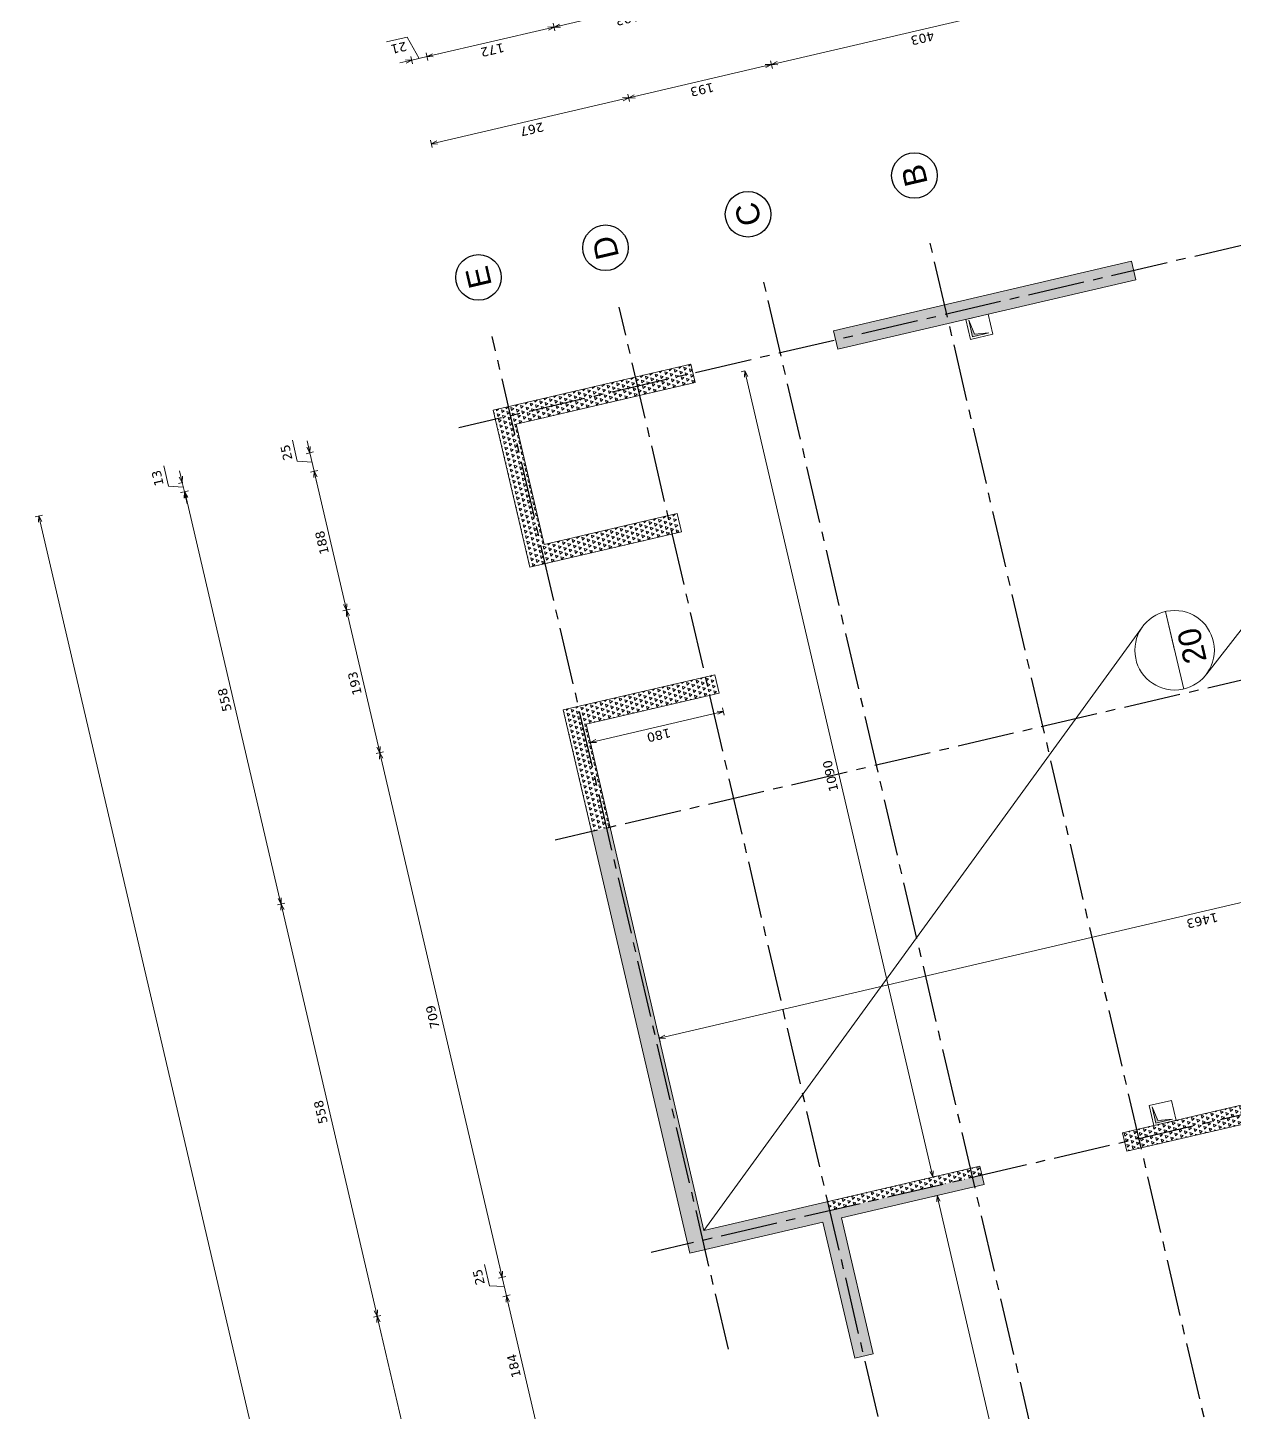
# Model space of a CAD drawing. Header units: metres. Extents: x -49 to 867749, y -579737 to 170817.
# Drawn here: x 867650.87 to 867666.76, y -409142.37 to -409124.14 of the extents above; entities that cross this region are included whole.
import ezdxf
from ezdxf.enums import TextEntityAlignment as Align

# ---------------------------------------------------------------- set-up
doc = ezdxf.new("R2010")
doc.units = ezdxf.units.M
doc.header["$MEASUREMENT"] = 0
doc.header["$PDMODE"] = 3
doc.header["$PDSIZE"] = 0.1
doc.linetypes.add('AXES2', pattern=[1.125, 0.75, -0.125, 0.125, -0.125])
doc.layers.add('00-AXE-0.00', color=14, linetype='AXES2')
for name, color, linetype, lineweight in [('ACSP - Bois', 47, 'Continuous', 18), ('ACSP - Cotes', 7, 'Continuous', 18), ('ACSP - Trémie', 7, 'Continuous', 18)]:
    doc.layers.add(name, color=color, linetype=linetype, lineweight=lineweight)
doc.styles.add('ARIAL', font='arial.ttf')
doc.styles.add('COT', font='verdana.ttf')
doc.styles.get("Standard").update_dxf_attribs({"font": 'arial.ttf'})
doc.dimstyles.new('COT50', dxfattribs={"dimtxt": 0.12, "dimasz": 0.08, "dimexe": 0.05, "dimexo": 0, "dimgap": 0.05, "dimtad": 1, "dimdec": 0, "dimlfac": 100, "dimzin": 0, "dimdsep": 46, "dimtxsty": 'COT', "dimblk": 'OPEN30', "dimcen": 0.04, "dimdle": 0.05, "dimclrd": 256, "dimclre": 256, "dimclrt": 6, "dimadec": 0, "dimazin": 0, "dimtm": 1e-09, "dimtfac": 1, "dimtdec": 0, "dimtmove": 1, "dimatfit": 0, "dimldrblk": 'OPEN30', "dimfxl": 0.05, "dimfxlon": 1, "dimtolj": 1, "dimtzin": 0, "dimlwd": -1, "dimlwe": -1, "dimarcsym": 0})
pattern_1 = [(163.12127, (867681.439166, -409279.77419), (-0.054743143, -0.05126586), [0.0375, -0.0375]), (223.12127, (867681.439166, -409279.77419), (0.017025965, -0.073041882), [0.0375, -0.0375]), (103.12127, (867681.411794, -409279.799823), (-0.071769108, 0.021776023), [0.0375, -0.0375])]

# ---------------------------------------------------------------- blocks, each defined once
blk = doc.blocks.new('_Open30')
at = {"color": 0, "linetype": 'ByBlock', "lineweight": -2}
for p, q in [((-1, 0.27), (0, 0)), ((0, 0), (-1, -0.27)), ((0, 0), (-1, 0))]:
    blk.add_line(p, q, dxfattribs=at)
blk = doc.blocks.new('*D548')
at = {"layer": 'ACSP - Cotes', "transparency": 16777216}
for p, q in [((867666.455, -409123.224), (867666.477, -409123.322)), ((867666.388, -409123.291), (867664.664, -409123.693)), ((867664.598, -409123.76), (867664.575, -409123.662))]:
    blk.add_line(p, q, dxfattribs=at)
at = {"layer": 'Defpoints', "color": 0, "transparency": 16777216}
for p in [(867666.378, -409122.896), (867664.586, -409123.711), (867665.403, -409127.216)]:
    blk.add_point(p, dxfattribs=at)
at = {"layer": 'ACSP - Cotes', "transparency": 16777216, "xscale": 0.08, "yscale": 0.08, "zscale": 0.08}
for p, rotation in [((867666.466, -409123.273), 13.12127038304243), ((867664.586, -409123.711), 193.1212703830424)]:
    blk.add_blockref('_Open30', p, dxfattribs=dict(at, rotation=rotation))
at = {"layer": 'ACSP - Cotes', "color": 6, "transparency": 16777216, "insert": (867665.552, -409123.602), "char_height": 0.12, "attachment_point": 5, "rotation": 193.1213, "style": 'COT'}
blk.add_mtext('\\A1;193', dxfattribs=at)
blk = doc.blocks.new('*D578')
at = {"layer": 'ACSP - Cotes', "transparency": 16777216}
for p, q in [((867664.509, -409123.729), (867660.74, -409124.608)), ((867664.598, -409123.76), (867664.575, -409123.662)), ((867660.673, -409124.675), (867660.65, -409124.577))]:
    blk.add_line(p, q, dxfattribs=at)
at = {"layer": 'Defpoints', "color": 0, "transparency": 16777216}
for p in [(867660.662, -409124.626), (867665.403, -409127.216), (867661.479, -409128.131)]:
    blk.add_point(p, dxfattribs=at)
at = {"layer": 'ACSP - Cotes', "transparency": 16777216, "xscale": 0.08, "yscale": 0.08, "zscale": 0.08}
for p, rotation in [((867664.586, -409123.711), 13.12127038304243), ((867660.662, -409124.626), 193.1212703830424)]:
    blk.add_blockref('_Open30', p, dxfattribs=dict(at, rotation=rotation))
at = {"layer": 'ACSP - Cotes', "color": 6, "transparency": 16777216, "insert": (867662.65, -409124.278), "char_height": 0.12, "attachment_point": 5, "rotation": 193.1213, "style": 'COT'}
blk.add_mtext('\\A1;403', dxfattribs=at)
blk = doc.blocks.new('*D579')
at = {"layer": 'ACSP - Cotes', "transparency": 16777216}
for p, q in [((867660.584, -409124.644), (867658.86, -409125.046)), ((867660.673, -409124.675), (867660.65, -409124.577)), ((867658.793, -409125.113), (867658.771, -409125.015))]:
    blk.add_line(p, q, dxfattribs=at)
at = {"layer": 'Defpoints', "color": 0, "transparency": 16777216}
for p in [(867658.782, -409125.064), (867661.479, -409128.131), (867659.599, -409128.569)]:
    blk.add_point(p, dxfattribs=at)
at = {"layer": 'ACSP - Cotes', "transparency": 16777216, "xscale": 0.08, "yscale": 0.08, "zscale": 0.08}
for p, rotation in [((867660.662, -409124.626), 13.12127038304243), ((867658.782, -409125.064), 193.1212703830424)]:
    blk.add_blockref('_Open30', p, dxfattribs=dict(at, rotation=rotation))
at = {"layer": 'ACSP - Cotes', "color": 6, "transparency": 16777216, "insert": (867659.747, -409124.955), "char_height": 0.12, "attachment_point": 5, "rotation": 193.1213, "style": 'COT'}
blk.add_mtext('\\A1;193', dxfattribs=at)
blk = doc.blocks.new('*D580')
at = {"layer": 'ACSP - Cotes', "transparency": 16777216}
for p, q in [((867658.704, -409125.082), (867656.26, -409125.652)), ((867658.793, -409125.113), (867658.771, -409125.015)), ((867656.193, -409125.719), (867656.17, -409125.622))]:
    blk.add_line(p, q, dxfattribs=at)
at = {"layer": 'Defpoints', "color": 0, "transparency": 16777216}
for p in [(867656.182, -409125.67), (867659.599, -409128.569), (867656.999, -409129.175)]:
    blk.add_point(p, dxfattribs=at)
at = {"layer": 'ACSP - Cotes', "transparency": 16777216, "xscale": 0.08, "yscale": 0.08, "zscale": 0.08}
for p, rotation in [((867658.782, -409125.064), 13.12127038304243), ((867656.182, -409125.67), 193.1212703830424)]:
    blk.add_blockref('_Open30', p, dxfattribs=dict(at, rotation=rotation))
at = {"layer": 'ACSP - Cotes', "color": 6, "transparency": 16777216, "insert": (867657.507, -409125.477), "char_height": 0.12, "attachment_point": 5, "rotation": 193.1213, "style": 'COT'}
blk.add_mtext('\\A1;267', dxfattribs=at)
blk = doc.blocks.new('*D581')
at = {"layer": 'ACSP - Cotes', "transparency": 16777216}
for p, q in [((867669.394, -409121.428), (867669.382, -409121.379)), ((867669.316, -409121.446), (867661.945, -409123.164)), ((867661.879, -409123.231), (867661.856, -409123.134))]:
    blk.add_line(p, q, dxfattribs=at)
at = {"layer": 'Defpoints', "color": 0, "transparency": 16777216}
for p in [(867669.394, -409121.428), (867661.868, -409123.182), (867662.726, -409126.865)]:
    blk.add_point(p, dxfattribs=at)
at = {"layer": 'ACSP - Cotes', "transparency": 16777216, "xscale": 0.08, "yscale": 0.08, "zscale": 0.08}
for p, rotation in [((867669.394, -409121.428), 13.12127038304243), ((867661.868, -409123.182), 193.1212703830424)]:
    blk.add_blockref('_Open30', p, dxfattribs=dict(at, rotation=rotation))
at = {"layer": 'ACSP - Cotes', "color": 6, "transparency": 16777216, "insert": (867665.656, -409122.415), "char_height": 0.12, "attachment_point": 5, "rotation": 193.1213, "style": 'COT'}
blk.add_mtext('\\A1;773', dxfattribs=at)
blk = doc.blocks.new('*D582')
at = {"layer": 'ACSP - Cotes', "transparency": 16777216}
for p, q in [((867661.79, -409123.201), (867659.754, -409123.675)), ((867661.879, -409123.231), (867661.856, -409123.134)), ((867659.688, -409123.742), (867659.665, -409123.645))]:
    blk.add_line(p, q, dxfattribs=at)
at = {"layer": 'Defpoints', "color": 0, "transparency": 16777216}
for p in [(867659.676, -409123.693), (867662.726, -409126.865), (867660.535, -409127.376)]:
    blk.add_point(p, dxfattribs=at)
at = {"layer": 'ACSP - Cotes', "transparency": 16777216, "xscale": 0.08, "yscale": 0.08, "zscale": 0.08}
for p, rotation in [((867661.868, -409123.182), 13.12127038304243), ((867659.676, -409123.693), 193.1212703830424)]:
    blk.add_blockref('_Open30', p, dxfattribs=dict(at, rotation=rotation))
at = {"layer": 'ACSP - Cotes', "color": 6, "transparency": 16777216, "insert": (867660.797, -409123.547), "char_height": 0.12, "attachment_point": 5, "rotation": 193.1213, "style": 'COT'}
blk.add_mtext('\\A1;225', dxfattribs=at)
blk = doc.blocks.new('*D583')
at = {"layer": 'ACSP - Cotes', "transparency": 16777216}
for p, q in [((867659.598, -409123.711), (867657.876, -409124.113)), ((867659.688, -409123.742), (867659.665, -409123.645)), ((867657.81, -409124.18), (867657.787, -409124.082))]:
    blk.add_line(p, q, dxfattribs=at)
at = {"layer": 'Defpoints', "color": 0, "transparency": 16777216}
for p in [(867657.799, -409124.131), (867660.535, -409127.376), (867658.658, -409127.818)]:
    blk.add_point(p, dxfattribs=at)
at = {"layer": 'ACSP - Cotes', "transparency": 16777216, "xscale": 0.08, "yscale": 0.08, "zscale": 0.08}
for p, rotation in [((867659.676, -409123.693), 13.12127038304243), ((867657.799, -409124.131), 193.1212703830424)]:
    blk.add_blockref('_Open30', p, dxfattribs=dict(at, rotation=rotation))
at = {"layer": 'ACSP - Cotes', "color": 6, "transparency": 16777216, "insert": (867658.763, -409124.022), "char_height": 0.12, "attachment_point": 5, "rotation": 193.1213, "style": 'COT'}
blk.add_mtext('\\A1;193', dxfattribs=at)
blk = doc.blocks.new('*D584')
at = {"layer": 'ACSP - Cotes', "transparency": 16777216}
for p, q in [((867657.721, -409124.149), (867656.204, -409124.503)), ((867657.81, -409124.18), (867657.787, -409124.082)), ((867656.137, -409124.57), (867656.114, -409124.472))]:
    blk.add_line(p, q, dxfattribs=at)
at = {"layer": 'Defpoints', "color": 0, "transparency": 16777216}
for p in [(867656.126, -409124.521), (867658.658, -409127.818), (867656.985, -409128.208)]:
    blk.add_point(p, dxfattribs=at)
at = {"layer": 'ACSP - Cotes', "transparency": 16777216, "xscale": 0.08, "yscale": 0.08, "zscale": 0.08}
for p, rotation in [((867657.799, -409124.131), 13.12127038304243), ((867656.126, -409124.521), 193.1212703830424)]:
    blk.add_blockref('_Open30', p, dxfattribs=dict(at, rotation=rotation))
at = {"layer": 'ACSP - Cotes', "color": 6, "transparency": 16777216, "insert": (867656.987, -409124.434), "char_height": 0.12, "attachment_point": 5, "rotation": 193.1213, "style": 'COT'}
blk.add_mtext('\\A1;172', dxfattribs=at)
blk = doc.blocks.new('*D585')
at = {"layer": 'ACSP - Cotes', "transparency": 16777216}
for p, q in [((867655.865, -409124.265), (867655.593, -409124.328)), ((867656.025, -409124.544), (867655.865, -409124.265)), ((867655.936, -409124.616), (867655.913, -409124.519)), ((867656.126, -409124.521), (867655.925, -409124.568)), ((867656.126, -409124.521), (867655.925, -409124.568)), ((867656.137, -409124.57), (867656.114, -409124.472)), ((867656.204, -409124.503), (867656.282, -409124.485)), ((867655.847, -409124.586), (867655.769, -409124.604))]:
    blk.add_line(p, q, dxfattribs=at)
at = {"layer": 'Defpoints', "color": 0, "transparency": 16777216}
for p in [(867655.925, -409124.568), (867656.985, -409128.208), (867656.999, -409129.175)]:
    blk.add_point(p, dxfattribs=at)
at = {"layer": 'ACSP - Cotes', "transparency": 16777216, "xscale": 0.08, "yscale": 0.08, "zscale": 0.08}
for p, rotation in [((867656.126, -409124.521), 193.1212703830424), ((867655.925, -409124.568), 13.12127038304243)]:
    blk.add_blockref('_Open30', p, dxfattribs=dict(at, rotation=rotation))
at = {"layer": 'ACSP - Cotes', "color": 6, "transparency": 16777216, "insert": (867655.754, -409124.405), "char_height": 0.12, "attachment_point": 5, "rotation": 193.1213, "style": 'COT'}
blk.add_mtext('\\A1;21', dxfattribs=at)
blk = doc.blocks.new('*D589')
at = {"layer": 'ACSP - Cotes', "transparency": 16777216}
for p, q in [((867657.639, -409142.621), (867657.541, -409142.644)), ((867658.471, -409146.411), (867657.608, -409142.711)), ((867658.538, -409146.478), (867658.44, -409146.501))]:
    blk.add_line(p, q, dxfattribs=at)
at = {"layer": 'Defpoints', "color": 0, "transparency": 16777216}
for p in [(867661.757, -409141.661), (867657.59, -409142.633), (867662.656, -409145.518)]:
    blk.add_point(p, dxfattribs=at)
at = {"layer": 'ACSP - Cotes', "transparency": 16777216, "xscale": 0.08, "yscale": 0.08, "zscale": 0.08}
for p, rotation in [((867657.59, -409142.633), 103.1212703794849), ((867658.489, -409146.489), 283.1212703794849)]:
    blk.add_blockref('_Open30', p, dxfattribs=dict(at, rotation=rotation))
at = {"layer": 'ACSP - Cotes', "color": 6, "transparency": 16777216, "insert": (867657.93, -409144.586), "char_height": 0.12, "attachment_point": 5, "rotation": 103.1213, "style": 'COT'}
blk.add_mtext('\\A1;396', dxfattribs=at)
blk = doc.blocks.new('*D590')
at = {"layer": 'ACSP - Cotes', "transparency": 16777216}
for p, q in [((867657.221, -409140.829), (867657.124, -409140.852)), ((867657.572, -409142.555), (867657.19, -409140.919)), ((867657.639, -409142.621), (867657.541, -409142.644))]:
    blk.add_line(p, q, dxfattribs=at)
at = {"layer": 'Defpoints', "color": 0, "transparency": 16777216}
for p in [(867661.339, -409139.869), (867657.172, -409140.841), (867661.757, -409141.661)]:
    blk.add_point(p, dxfattribs=at)
at = {"layer": 'ACSP - Cotes', "transparency": 16777216, "xscale": 0.08, "yscale": 0.08, "zscale": 0.08}
for p, rotation in [((867657.172, -409140.841), 103.1212703794849), ((867657.59, -409142.633), 283.1212703794849)]:
    blk.add_blockref('_Open30', p, dxfattribs=dict(at, rotation=rotation))
at = {"layer": 'ACSP - Cotes', "color": 6, "transparency": 16777216, "insert": (867657.271, -409141.762), "char_height": 0.12, "attachment_point": 5, "rotation": 103.1213, "style": 'COT'}
blk.add_mtext('\\A1;184', dxfattribs=at)
blk = doc.blocks.new('*D591')
at = {"layer": 'ACSP - Cotes', "transparency": 16777216}
for p, q in [((867656.949, -409140.707), (867656.884, -409140.429)), ((867657.164, -409140.586), (867657.067, -409140.609)), ((867657.097, -409140.519), (867657.079, -409140.441)), ((867657.144, -409140.719), (867656.949, -409140.707)), ((867657.172, -409140.841), (867657.116, -409140.597)), ((867657.172, -409140.841), (867657.116, -409140.597)), ((867657.221, -409140.829), (867657.124, -409140.852)), ((867657.19, -409140.919), (867657.209, -409140.996))]:
    blk.add_line(p, q, dxfattribs=at)
at = {"layer": 'Defpoints', "color": 0, "transparency": 16777216}
for p in [(867659.773, -409139.978), (867661.339, -409139.869), (867657.116, -409140.597)]:
    blk.add_point(p, dxfattribs=at)
at = {"layer": 'ACSP - Cotes', "transparency": 16777216, "xscale": 0.08, "yscale": 0.08, "zscale": 0.08}
for p, rotation in [((867657.116, -409140.597), 283.1212703794849), ((867657.172, -409140.841), 103.1212703794849)]:
    blk.add_blockref('_Open30', p, dxfattribs=dict(at, rotation=rotation))
at = {"layer": 'ACSP - Cotes', "color": 6, "transparency": 16777216, "insert": (867656.807, -409140.593), "char_height": 0.12, "attachment_point": 5, "rotation": 103.1213, "style": 'COT'}
blk.add_mtext('\\A1;25', dxfattribs=at)
blk = doc.blocks.new('*D592')
at = {"layer": 'ACSP - Cotes', "transparency": 16777216}
for p, q in [((867655.554, -409133.677), (867655.456, -409133.7)), ((867657.097, -409140.519), (867655.523, -409133.766)), ((867657.164, -409140.586), (867657.067, -409140.609))]:
    blk.add_line(p, q, dxfattribs=at)
at = {"layer": 'Defpoints', "color": 0, "transparency": 16777216}
for p in [(867657.919, -409133.125), (867655.505, -409133.688), (867659.773, -409139.978)]:
    blk.add_point(p, dxfattribs=at)
at = {"layer": 'ACSP - Cotes', "transparency": 16777216, "xscale": 0.08, "yscale": 0.08, "zscale": 0.08}
for p, rotation in [((867655.505, -409133.688), 103.1212703794849), ((867657.116, -409140.597), 283.1212703794849)]:
    blk.add_blockref('_Open30', p, dxfattribs=dict(at, rotation=rotation))
at = {"layer": 'ACSP - Cotes', "color": 6, "transparency": 16777216, "insert": (867656.201, -409137.168), "char_height": 0.12, "attachment_point": 5, "rotation": 103.1213, "style": 'COT'}
blk.add_mtext('\\A1;709', dxfattribs=at)
blk = doc.blocks.new('*D593')
at = {"layer": 'ACSP - Cotes', "transparency": 16777216}
for p, q in [((867655.116, -409131.797), (867655.018, -409131.82)), ((867655.487, -409133.61), (867655.085, -409131.886)), ((867655.554, -409133.677), (867655.456, -409133.7))]:
    blk.add_line(p, q, dxfattribs=at)
at = {"layer": 'Defpoints', "color": 0, "transparency": 16777216}
for p in [(867657.481, -409131.246), (867655.067, -409131.809), (867657.919, -409133.125)]:
    blk.add_point(p, dxfattribs=at)
at = {"layer": 'ACSP - Cotes', "transparency": 16777216, "xscale": 0.08, "yscale": 0.08, "zscale": 0.08}
for p, rotation in [((867655.067, -409131.809), 103.1212703794849), ((867655.505, -409133.688), 283.1212703794849)]:
    blk.add_blockref('_Open30', p, dxfattribs=dict(at, rotation=rotation))
at = {"layer": 'ACSP - Cotes', "color": 6, "transparency": 16777216, "insert": (867655.176, -409132.774), "char_height": 0.12, "attachment_point": 5, "rotation": 103.1213, "style": 'COT'}
blk.add_mtext('\\A1;193', dxfattribs=at)
blk = doc.blocks.new('*D594')
at = {"layer": 'ACSP - Cotes', "transparency": 16777216}
for p, q in [((867654.69, -409129.97), (867654.592, -409129.993)), ((867655.049, -409131.731), (867654.659, -409130.06)), ((867655.116, -409131.797), (867655.018, -409131.82))]:
    blk.add_line(p, q, dxfattribs=at)
at = {"layer": 'Defpoints', "color": 0, "transparency": 16777216}
for p in [(867657.299, -409129.362), (867654.641, -409129.982), (867657.481, -409131.246)]:
    blk.add_point(p, dxfattribs=at)
at = {"layer": 'ACSP - Cotes', "transparency": 16777216, "xscale": 0.08, "yscale": 0.08, "zscale": 0.08}
for p, rotation in [((867654.641, -409129.982), 103.1212703794849), ((867655.067, -409131.809), 283.1212703794849)]:
    blk.add_blockref('_Open30', p, dxfattribs=dict(at, rotation=rotation))
at = {"layer": 'ACSP - Cotes', "color": 6, "transparency": 16777216, "insert": (867654.744, -409130.921), "char_height": 0.12, "attachment_point": 5, "rotation": 103.1213, "style": 'COT'}
blk.add_mtext('\\A1;188', dxfattribs=at)
blk = doc.blocks.new('*D595')
at = {"layer": 'ACSP - Cotes', "transparency": 16777216}
for p, q in [((867654.417, -409129.848), (867654.353, -409129.57)), ((867654.566, -409129.66), (867654.548, -409129.582)), ((867654.633, -409129.727), (867654.536, -409129.75)), ((867654.641, -409129.982), (867654.584, -409129.738)), ((867654.641, -409129.982), (867654.584, -409129.738)), ((867654.613, -409129.86), (867654.417, -409129.848)), ((867654.69, -409129.97), (867654.592, -409129.993)), ((867654.659, -409130.06), (867654.677, -409130.138))]:
    blk.add_line(p, q, dxfattribs=at)
at = {"layer": 'Defpoints', "color": 0, "transparency": 16777216}
for p in [(867656.999, -409129.175), (867657.299, -409129.362), (867654.584, -409129.738)]:
    blk.add_point(p, dxfattribs=at)
at = {"layer": 'ACSP - Cotes', "transparency": 16777216, "xscale": 0.08, "yscale": 0.08, "zscale": 0.08}
for p, rotation in [((867654.584, -409129.738), 283.1212703794849), ((867654.641, -409129.982), 103.1212703794849)]:
    blk.add_blockref('_Open30', p, dxfattribs=dict(at, rotation=rotation))
at = {"layer": 'ACSP - Cotes', "color": 6, "transparency": 16777216, "insert": (867654.275, -409129.734), "char_height": 0.12, "attachment_point": 5, "rotation": 103.1213, "style": 'COT'}
blk.add_mtext('\\A1;25', dxfattribs=at)
blk = doc.blocks.new('*D602')
at = {"layer": 'ACSP - Cotes', "transparency": 16777216}
for p, q in [((867655.519, -409141.098), (867655.421, -409141.12)), ((867657.075, -409147.995), (867655.488, -409141.187)), ((867657.142, -409148.061), (867657.044, -409148.084))]:
    blk.add_line(p, q, dxfattribs=at)
at = {"layer": 'Defpoints', "color": 0, "transparency": 16777216}
for p in [(867659.078, -409140.268), (867655.47, -409141.109), (867661.911, -409146.949)]:
    blk.add_point(p, dxfattribs=at)
at = {"layer": 'ACSP - Cotes', "transparency": 16777216, "xscale": 0.08, "yscale": 0.08, "zscale": 0.08}
for p, rotation in [((867655.47, -409141.109), 103.1212703794849), ((867657.093, -409148.072), 283.1212703794849)]:
    blk.add_blockref('_Open30', p, dxfattribs=dict(at, rotation=rotation))
at = {"layer": 'ACSP - Cotes', "color": 6, "transparency": 16777216, "insert": (867656.173, -409144.616), "char_height": 0.12, "attachment_point": 5, "rotation": 103.1213, "style": 'COT'}
blk.add_mtext('\\A1;715', dxfattribs=at)
blk = doc.blocks.new('*D603')
at = {"layer": 'ACSP - Cotes', "transparency": 16777216}
for p, q in [((867654.253, -409135.668), (867654.156, -409135.691)), ((867655.452, -409141.031), (867654.222, -409135.758)), ((867655.519, -409141.098), (867655.421, -409141.12))]:
    blk.add_line(p, q, dxfattribs=at)
at = {"layer": 'Defpoints', "color": 0, "transparency": 16777216}
for p in [(867657.812, -409134.839), (867654.204, -409135.68), (867659.078, -409140.268)]:
    blk.add_point(p, dxfattribs=at)
at = {"layer": 'ACSP - Cotes', "transparency": 16777216, "xscale": 0.08, "yscale": 0.08, "zscale": 0.08}
for p, rotation in [((867654.204, -409135.68), 103.1212703794849), ((867655.47, -409141.109), 283.1212703794849)]:
    blk.add_blockref('_Open30', p, dxfattribs=dict(at, rotation=rotation))
at = {"layer": 'ACSP - Cotes', "color": 6, "transparency": 16777216, "insert": (867654.727, -409138.42), "char_height": 0.12, "attachment_point": 5, "rotation": 103.1213, "style": 'COT'}
blk.add_mtext('\\A1;558', dxfattribs=at)
blk = doc.blocks.new('*D604')
at = {"layer": 'ACSP - Cotes', "transparency": 16777216}
for p, q in [((867652.987, -409130.239), (867652.89, -409130.262)), ((867654.186, -409135.602), (867652.957, -409130.328)), ((867654.253, -409135.668), (867654.156, -409135.691))]:
    blk.add_line(p, q, dxfattribs=at)
at = {"layer": 'Defpoints', "color": 0, "transparency": 16777216}
for p in [(867656.546, -409129.409), (867652.939, -409130.25), (867657.812, -409134.839)]:
    blk.add_point(p, dxfattribs=at)
at = {"layer": 'ACSP - Cotes', "transparency": 16777216, "xscale": 0.08, "yscale": 0.08, "zscale": 0.08}
for p, rotation in [((867652.939, -409130.25), 103.1212703794849), ((867654.204, -409135.68), 283.1212703794849)]:
    blk.add_blockref('_Open30', p, dxfattribs=dict(at, rotation=rotation))
at = {"layer": 'ACSP - Cotes', "color": 6, "transparency": 16777216, "insert": (867653.462, -409132.991), "char_height": 0.12, "attachment_point": 5, "rotation": 103.1213, "style": 'COT'}
blk.add_mtext('\\A1;558', dxfattribs=at)
blk = doc.blocks.new('*D555')
at = {"layer": 'ACSP - Cotes', "transparency": 16777216}
for p, q in [((867650.966, -409130.582), (867651.063, -409130.559)), ((867664.61, -409188.894), (867651.033, -409130.648)), ((867664.579, -409188.983), (867664.677, -409188.961))]:
    blk.add_line(p, q, dxfattribs=at)
at = {"layer": 'Defpoints', "color": 0, "transparency": 16777216}
for p in [(867650.869, -409130.604), (867651.015, -409130.57), (867664.482, -409189.006)]:
    blk.add_point(p, dxfattribs=at)
at = {"layer": 'ACSP - Cotes', "transparency": 16777216, "xscale": 0.08, "yscale": 0.08, "zscale": 0.08}
for p, rotation in [((867651.015, -409130.57), 103.1212703830424), ((867664.628, -409188.972), 283.1212703830424)]:
    blk.add_blockref('_Open30', p, dxfattribs=dict(at, rotation=rotation))
at = {"layer": 'ACSP - Cotes', "color": 6, "transparency": 16777216, "insert": (867657.712, -409159.797), "char_height": 0.12, "attachment_point": 5, "rotation": 103.1213, "style": 'COT'}
blk.add_mtext('\\A1;5997', dxfattribs=at)
blk = doc.blocks.new('*D556')
at = {"layer": 'ACSP - Cotes', "transparency": 16777216}
for p, q in [((867652.721, -409130.179), (867652.659, -409129.911)), ((867652.884, -409130.052), (867652.866, -409129.975)), ((867652.916, -409130.191), (867652.721, -409130.179)), ((867652.91, -409130.129), (867652.854, -409130.142)), ((867652.931, -409130.252), (867652.902, -409130.13)), ((867652.931, -409130.252), (867652.902, -409130.13)), ((867652.939, -409130.25), (867652.882, -409130.263)), ((867652.949, -409130.33), (867652.967, -409130.408))]:
    blk.add_line(p, q, dxfattribs=at)
at = {"layer": 'Defpoints', "color": 0, "transparency": 16777216}
for p in [(867652.902, -409130.13), (867652.91, -409130.129), (867652.939, -409130.25)]:
    blk.add_point(p, dxfattribs=at)
at = {"layer": 'ACSP - Cotes', "transparency": 16777216, "xscale": 0.08, "yscale": 0.08, "zscale": 0.08}
for p, rotation in [((867652.902, -409130.13), 283.1212703830424), ((867652.931, -409130.252), 103.1212703830424)]:
    blk.add_blockref('_Open30', p, dxfattribs=dict(at, rotation=rotation))
at = {"layer": 'ACSP - Cotes', "color": 6, "transparency": 16777216, "insert": (867652.58, -409130.071), "char_height": 0.12, "attachment_point": 5, "rotation": 103.1213, "style": 'COT'}
blk.add_mtext('\\A1;13', dxfattribs=at)
blk = doc.blocks.new('*D615')
at = {"layer": 'ACSP - Cotes', "transparency": 16777216}
for p, q in [((867662.842, -409139.519), (867662.793, -409139.53)), ((867664.39, -409146.161), (867662.86, -409139.597)), ((867664.408, -409146.239), (867664.359, -409146.25))]:
    blk.add_line(p, q, dxfattribs=at)
at = {"layer": 'Defpoints', "color": 0, "transparency": 16777216}
for p in [(867662.842, -409139.519), (867662.842, -409139.519), (867664.408, -409146.239)]:
    blk.add_point(p, dxfattribs=at)
at = {"layer": 'ACSP - Cotes', "transparency": 16777216, "xscale": 0.08, "yscale": 0.08, "zscale": 0.08}
for p, rotation in [((867662.842, -409139.519), 103.1212703830424), ((867664.408, -409146.239), 283.1212703830424)]:
    blk.add_blockref('_Open30', p, dxfattribs=dict(at, rotation=rotation))
at = {"layer": 'ACSP - Cotes', "color": 6, "transparency": 16777216, "insert": (867663.515, -409142.905), "char_height": 0.12, "attachment_point": 5, "rotation": 103.1213, "style": 'COT'}
blk.add_mtext('\\A1;690', dxfattribs=at)
blk = doc.blocks.new('*D617')
at = {"layer": 'ACSP - Cotes', "transparency": 16777216}
for p, q in [((867660.311, -409128.66), (867660.263, -409128.671)), ((867662.768, -409139.198), (867660.329, -409128.738)), ((867662.786, -409139.275), (867662.834, -409139.264))]:
    blk.add_line(p, q, dxfattribs=at)
at = {"layer": 'Defpoints', "color": 0, "transparency": 16777216}
for p in [(867660.311, -409128.66), (867660.311, -409128.66), (867662.786, -409139.275)]:
    blk.add_point(p, dxfattribs=at)
at = {"layer": 'ACSP - Cotes', "transparency": 16777216, "xscale": 0.08, "yscale": 0.08, "zscale": 0.08}
for p, rotation in [((867660.311, -409128.66), 103.1212703830424), ((867662.786, -409139.275), 283.1212703830424)]:
    blk.add_blockref('_Open30', p, dxfattribs=dict(at, rotation=rotation))
at = {"layer": 'ACSP - Cotes', "color": 6, "transparency": 16777216, "insert": (867661.439, -409133.993), "char_height": 0.12, "attachment_point": 5, "rotation": 103.1213, "style": 'COT'}
blk.add_mtext('\\A1;1090', dxfattribs=at)
blk = doc.blocks.new('*D618')
at = {"layer": 'ACSP - Cotes', "transparency": 16777216}
for p, q in [((867659.262, -409137.43), (867673.354, -409134.145)), ((867673.443, -409134.176), (867673.42, -409134.078)), ((867659.195, -409137.497), (867659.172, -409137.399))]:
    blk.add_line(p, q, dxfattribs=at)
at = {"layer": 'Defpoints', "color": 0, "transparency": 16777216}
for p in [(867673.432, -409134.127), (867673.483, -409134.346), (867659.235, -409137.667)]:
    blk.add_point(p, dxfattribs=at)
at = {"layer": 'ACSP - Cotes', "transparency": 16777216, "xscale": 0.08, "yscale": 0.08, "zscale": 0.08}
for p, rotation in [((867673.432, -409134.127), 13.12127038304243), ((867659.184, -409137.448), 193.1212703830424)]:
    blk.add_blockref('_Open30', p, dxfattribs=dict(at, rotation=rotation))
at = {"layer": 'ACSP - Cotes', "color": 6, "transparency": 16777216, "insert": (867666.333, -409135.897), "char_height": 0.12, "attachment_point": 5, "rotation": 193.1213, "style": 'COT'}
blk.add_mtext('\\A1;1463', dxfattribs=at)
blk = doc.blocks.new('*D619')
at = {"layer": 'ACSP - Cotes', "transparency": 16777216}
for p, q in [((867660.017, -409133.095), (867660.04, -409133.192)), ((867658.354, -409133.534), (867659.951, -409133.161)), ((867658.264, -409133.503), (867658.287, -409133.601))]:
    blk.add_line(p, q, dxfattribs=at)
at = {"layer": 'Defpoints', "color": 0, "transparency": 16777216}
for p in [(867659.973, -409132.903), (867660.029, -409133.143), (867658.22, -409133.312)]:
    blk.add_point(p, dxfattribs=at)
at = {"layer": 'ACSP - Cotes', "transparency": 16777216, "xscale": 0.08, "yscale": 0.08, "zscale": 0.08}
for p, rotation in [((867660.029, -409133.143), 13.12127038304243), ((867658.276, -409133.552), 193.1212703830424)]:
    blk.add_blockref('_Open30', p, dxfattribs=dict(at, rotation=rotation))
at = {"layer": 'ACSP - Cotes', "color": 6, "transparency": 16777216, "insert": (867659.178, -409133.457), "char_height": 0.12, "attachment_point": 5, "rotation": 193.1213, "style": 'COT'}
blk.add_mtext('\\A1;180', dxfattribs=at)

msp = doc.modelspace()

# ---------------------------------------------------------------- hatches: boundary and pattern name
at = {"layer": 'ACSP - Bois'}
h = msp.add_hatch(dxfattribs=at)
h.set_pattern_fill('TRIANG', color=256, scale=0.2, style=0)
h.set_pattern_definition(pattern_1)
h.paths.add_polyline_path([(867661.535, -409128.375), (867661.479, -409128.131), (867665.403, -409127.216), (867665.46, -409127.46)])
h = msp.add_hatch(dxfattribs=at)
h.set_pattern_fill('TRIANG', color=256, scale=0.2, style=0)
h.set_pattern_definition(pattern_1)
h.paths.add_polyline_path([(867659.421, -409130.537), (867659.478, -409130.78), (867657.481, -409131.246), (867656.999, -409129.175), (867659.599, -409128.569), (867659.656, -409128.813), (867657.299, -409129.362), (867657.668, -409130.946)])
h = msp.add_hatch(dxfattribs=at)
h.set_pattern_fill('TRIANG', color=256, scale=0.2, style=0)
h.set_pattern_definition(pattern_1)
h.paths.add_polyline_path([(867659.793, -409132.689), (867659.85, -409132.932), (867659.973, -409132.903), (867659.916, -409132.66)])
h.paths.add_polyline_path([(867657.919, -409133.125), (867658.293, -409134.727), (867658.494, -409134.68), (867658.121, -409133.079)])
h.paths.add_polyline_path([(867658.121, -409133.079), (867658.494, -409134.68), (867658.536, -409134.67), (867658.22, -409133.312), (867659.85, -409132.932), (867659.793, -409132.689)])
h = msp.add_hatch(dxfattribs=at)
h.set_pattern_fill('TRIANG', color=256, scale=0.2, style=0)
h.set_pattern_definition(pattern_1)
h.paths.add_polyline_path([(867658.293, -409134.727), (867659.558, -409140.156), (867659.759, -409140.109), (867658.494, -409134.68)])
h = msp.add_hatch(dxfattribs=at)
h.set_pattern_fill('TRIANG', color=256, scale=0.2, style=0)
h.set_pattern_definition(pattern_1)
h.paths.add_polyline_path([(867659.558, -409140.156), (867659.587, -409140.278), (867659.788, -409140.231), (867659.759, -409140.109)])
h.paths.add_polyline_path([(867659.773, -409139.978), (867658.536, -409134.67), (867658.494, -409134.68), (867659.759, -409140.109), (867661.432, -409139.719), (867661.404, -409139.598)])
h = msp.add_hatch(dxfattribs=at)
h.set_pattern_fill('TRIANG', color=256, scale=0.2, style=0)
h.set_pattern_definition([(163.12127, (867581.125013, -409208.590356), (-0.054743143, -0.05126586), [0.0375, -0.0375]), (223.12127, (867581.125013, -409208.590356), (0.017025965, -0.07304188), [0.0375, -0.0375]), (103.12127, (867581.09764, -409208.61599), (-0.071769108, 0.021776023), [0.0375, -0.0375])])
h.paths.add_polyline_path([(867667.935, -409138.075), (867667.991, -409138.319), (867665.34, -409138.937), (867665.283, -409138.693)])
h = msp.add_hatch(dxfattribs=at)
h.set_pattern_fill('TRIANG', color=256, scale=0.2, style=0)
h.set_pattern_definition(pattern_1)
h.paths.add_polyline_path([(867659.759, -409140.109), (867659.788, -409140.231), (867661.339, -409139.869), (867661.757, -409141.661), (867661.878, -409141.633), (867661.432, -409139.719)])
h.paths.add_polyline_path([(867661.432, -409139.719), (867661.878, -409141.633), (867662, -409141.605), (867661.582, -409139.813), (867663.46, -409139.375), (867663.432, -409139.253)])
h = msp.add_hatch(dxfattribs=at)
h.set_pattern_fill('TRIANG', color=256, scale=0.2, style=0)
h.set_pattern_definition(pattern_1)
h.paths.add_polyline_path([(867661.404, -409139.598), (867661.432, -409139.719), (867663.432, -409139.253), (867663.403, -409139.132)])
at = {"layer": 'ACSP - Trémie'}
for points in [[(867663.258, -409127.993), (867663.309, -409128.209), (867663.525, -409128.158), (867663.333, -409128.174)], [(867665.674, -409138.349), (867665.724, -409138.565), (867665.941, -409138.514), (867665.748, -409138.53)]]:
    msp.add_hatch(color=256, dxfattribs=at).paths.add_polyline_path(points)

# ---------------------------------------------------------------- linework, layer by layer
at = {"layer": '00-AXE-0.00'}
for p, q in [((867672.444, -409125.704), (867656.546, -409129.409)), ((867676.771, -409187.117), (867662.726, -409126.865)), ((867674.579, -409187.628), (867660.535, -409127.376)), ((867669.726, -409175.299), (867658.658, -409127.818)), ((867660.094, -409141.544), (867656.985, -409128.208)), ((867673.709, -409131.133), (867657.812, -409134.839)), ((867674.975, -409136.563), (867659.078, -409140.268))]:
    msp.add_line(p, q, dxfattribs=at)
at = {"layer": '00-AXE-0.00', "linetype": 'Continuous'}
for centre in [(867662.544, -409126.086), (867660.353, -409126.597), (867658.476, -409127.038), (867656.804, -409127.428)]:
    msp.add_circle(centre, 0.3, dxfattribs=at)
at = {"layer": 'ACSP - Bois'}
for points in [[(867661.535, -409128.375), (867661.479, -409128.131), (867665.403, -409127.216), (867665.46, -409127.46), (867661.535, -409128.375)], [(867659.421, -409130.537), (867659.478, -409130.78), (867657.481, -409131.246), (867656.999, -409129.175), (867659.599, -409128.569), (867659.656, -409128.813), (867657.299, -409129.362), (867657.668, -409130.946), (867659.421, -409130.537)], [(867661.757, -409141.661), (867662, -409141.605), (867661.582, -409139.813), (867663.46, -409139.375), (867663.403, -409139.132), (867659.773, -409139.978), (867658.22, -409133.312), (867659.973, -409132.903), (867659.916, -409132.66), (867657.919, -409133.125), (867659.587, -409140.278), (867661.339, -409139.869), (867661.757, -409141.661)], [(867667.935, -409138.075), (867667.991, -409138.319), (867665.34, -409138.937), (867665.283, -409138.693), (867667.935, -409138.075)]]:
    msp.add_lwpolyline(points, dxfattribs=at)
at = {"layer": 'ACSP - Cotes'}
for points in [[(867666.395, -409132.647), (867671.547, -409126.041)], [(867665.97, -409132.339), (867665.851, -409131.828), (867666.09, -409132.85)], [(867659.773, -409139.978), (867665.546, -409132.031)]]:
    msp.add_lwpolyline(points, dxfattribs=at)
msp.add_circle((867665.97, -409132.339), 0.524, dxfattribs=at)
at = {"layer": 'ACSP - Trémie'}
for points in [[(867663.283, -409128.245), (867663.222, -409127.982), (867663.514, -409127.914), (867663.575, -409128.176)], [(867665.635, -409138.334), (867665.696, -409138.597), (867665.988, -409138.529), (867665.927, -409138.266)]]:
    msp.add_lwpolyline(points, close=True, dxfattribs=at)
for points in [[(867663.258, -409127.993), (867663.309, -409128.209), (867663.525, -409128.158), (867663.333, -409128.174), (867663.258, -409127.993)], [(867665.674, -409138.349), (867665.724, -409138.565), (867665.941, -409138.514), (867665.748, -409138.53), (867665.674, -409138.349)]]:
    msp.add_lwpolyline(points, dxfattribs=at)

# ---------------------------------------------------------------- texts
at = {"layer": '00-AXE-0.00'}
for s, p in [('B', (867662.544, -409126.086)), ('C', (867660.353, -409126.597)), ('D', (867658.476, -409127.038)), ('E', (867656.804, -409127.428))]:
    msp.add_text(s, height=0.3, rotation=103.1213, dxfattribs=at).set_placement(p, align=Align.MIDDLE_CENTER)
at = {"layer": 'ACSP - Cotes', "insert": (867666.103, -409132.542), "char_height": 0.3, "width": 0.50644, "attachment_point": 1, "rotation": 103.1213, "style": 'ARIAL'}
msp.add_mtext('20', dxfattribs=at)

# ---------------------------------------------------------------- dimensions: what is measured, and where the dimension line sits
at = {"layer": 'ACSP - Cotes'}
for base, p1, p2, angle, picture, middle in [((867661.868, -409123.182), (867669.394, -409121.428), (867662.726, -409126.865), 13.1213, '*D581', (867665.656, -409122.415)), ((867664.586, -409123.711), (867666.378, -409122.896), (867665.403, -409127.216), 13.1213, '*D548', (867665.552, -409123.602)), ((867659.676, -409123.693), (867662.726, -409126.865), (867660.535, -409127.376), 13.1213, '*D582', (867660.797, -409123.547)), ((867657.799, -409124.131), (867660.535, -409127.376), (867658.658, -409127.818), 13.1213, '*D583', (867658.763, -409124.022)), ((867660.662, -409124.626), (867665.403, -409127.216), (867661.479, -409128.131), 13.1213, '*D578', (867662.65, -409124.278)), ((867656.126, -409124.521), (867658.658, -409127.818), (867656.985, -409128.208), 13.1213, '*D584', (867656.987, -409124.434)), ((867655.925, -409124.568), (867656.985, -409128.208), (867656.999, -409129.175), 13.1213, '*D585', (867655.842, -409124.384)), ((867658.782, -409125.064), (867661.479, -409128.131), (867659.599, -409128.569), 13.1213, '*D579', (867659.747, -409124.955)), ((867656.182, -409125.67), (867659.599, -409128.569), (867656.999, -409129.175), 13.1213, '*D580', (867657.507, -409125.477)), ((867654.584, -409129.738), (867657.299, -409129.362), (867656.999, -409129.175), 283.1213, '*D595', (867654.296, -409129.825)), ((867652.939, -409130.25), (867657.812, -409134.839), (867656.546, -409129.409), 283.1213, '*D604', (867653.462, -409132.991)), ((867654.641, -409129.982), (867657.481, -409131.246), (867657.299, -409129.362), 283.1213, '*D594', (867654.744, -409130.921)), ((867655.067, -409131.809), (867657.919, -409133.125), (867657.481, -409131.246), 283.1213, '*D593', (867655.176, -409132.774)), ((867655.505, -409133.688), (867659.773, -409139.978), (867657.919, -409133.125), 283.1213, '*D592', (867656.201, -409137.168)), ((867654.2043, -409135.6797), (867659.0777, -409140.2682), (867657.8121, -409134.8387), 283.1213, '*D603', (867654.7273, -409138.42)), ((867657.116, -409140.597), (867661.339, -409139.869), (867659.773, -409139.978), 283.1213, '*D591', (867656.828, -409140.684)), ((867657.172, -409140.841), (867661.757, -409141.661), (867661.339, -409139.869), 283.1213, '*D590', (867657.271, -409141.762)), ((867655.47, -409141.109), (867661.911, -409146.949), (867659.078, -409140.268), 283.1213, '*D602', (867656.173, -409144.616)), ((867657.59, -409142.633), (867662.656, -409145.518), (867661.757, -409141.661), 283.1213, '*D589', (867657.93, -409144.586))]:
    dim = msp.add_linear_dim(base=base, p1=p1, p2=p2, angle=angle, dimstyle='COT50', dxfattribs=at)
    dim.commit()
    dim.dimension.update_dxf_attribs({"geometry": picture, "text_midpoint": middle})
for p1, p2, distance, picture, middle in [((867662.786, -409139.275), (867660.311, -409128.66), 0, '*D617', (867661.439, -409133.993)), ((867652.938685, -409130.250243), (867652.910308, -409130.128506), 0.008262, '*D556', (867652.600166, -409130.155878)), ((867664.482, -409189.006), (867650.869, -409130.604), -0.15, '*D555', (867657.712, -409159.797)), ((867658.22, -409133.312), (867659.973, -409132.903), -0.246, '*D619', (867659.178, -409133.457)), ((867659.235, -409137.667), (867673.483, -409134.346), 0.225, '*D618', (867666.333, -409135.897)), ((867664.408, -409146.239), (867662.842, -409139.519), 0, '*D615', (867663.515, -409142.905))]:
    dim = msp.add_aligned_dim(p1=p1, p2=p2, distance=distance, dimstyle='COT50', dxfattribs=at)
    dim.commit()
    dim.dimension.update_dxf_attribs({"geometry": picture, "text_midpoint": middle})

doc.saveas('drawing.dxf')
